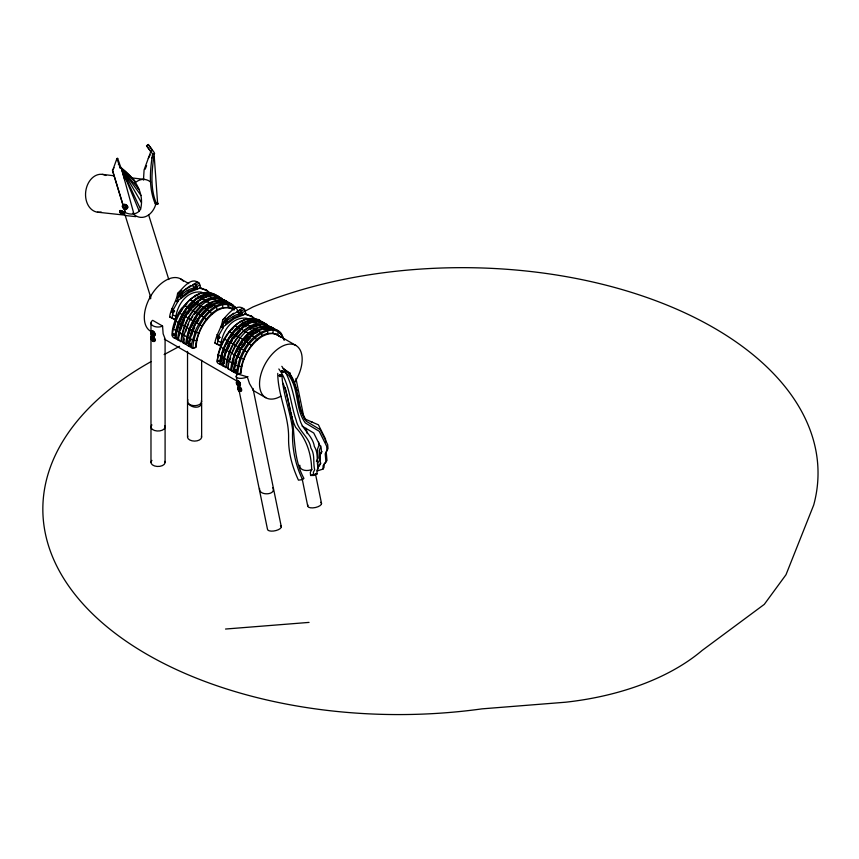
<?xml version="1.0" encoding="UTF-8"?>
<svg xmlns="http://www.w3.org/2000/svg" width="859" height="859" viewBox="0 0 859 859"><rect width="100%" height="100%" fill="white"/><g stroke="black" fill="none" stroke-linecap="round" stroke-linejoin="round"><path stroke-width="1.29" d="M225.305 301.649L232.864 304.72L232.478 308.843L228.054 307.479L228.161 303.614L225.305 301.649C204.098 303.248 190.333 325.937 189.173 345.608L188.497 345.994C188.604 327.247 209.489 291.609 231.393 304.494M279.132 336.384L277.436 334.806L273.022 333.442L273.13 329.577L270.274 327.612C249.067 329.212 235.302 351.9 234.142 371.571L233.465 371.958C233.573 353.199 254.457 317.572 276.362 330.457M218.283 360.597C221.182 360.415 217.005 361.532 218.594 361.156M302.057 426.021L313.76 433.033L321.18 448.011L321.513 451.941L319.752 455.538L320.493 463.86L317.647 467.35L317.519 470.839L322.984 469.089L323.113 465.599L325.958 462.11L325.217 453.799L326.989 450.202L326.656 446.261L319.226 431.282L305.31 422.918C294.916 408.691 299.394 389.61 288.667 375.243L283.899 371.399M173.153 335.107L173.797 333.872L174.506 335.107L173.915 335.601L173.207 334.581L173.529 335.139M190.365 344.556L191.095 345.425L191.407 344.255L190.494 343.729L190.537 344.953M235.173 370.809L235.624 369.563L236.322 370.798L235.742 371.292L234.958 370.422L235.355 370.83M218.369 361.113L218.369 361.263M143.464 180.046L144.097 169.878L150.797 151.581L152.515 150.304L148.242 144.495L146.535 145.762L150.797 151.581M173.604 334.87L173.851 334.258M174.109 334.269L173.647 334.956M174.313 334.516L174.173 334.999M190.902 344.234L191.342 344.781M219.432 360.877L218.83 360.844M219.346 360.93L219.024 360.479M235.656 370.186L235.957 370.809M201.414 292.103C186.038 290.245 176.288 306.352 175.494 319.773L172.015 318.238L173.368 309.541L177.91 301.477C175.923 291.953 187.831 289.032 193.522 284.522C199.428 279.766 199.471 283.137 200.705 288.474L206.879 290.417L209.424 292.404M248.627 318.957L246.694 318.249C231.329 316.391 221.568 332.497 220.774 345.919L217.295 344.384L218.658 335.686L223.19 327.623C221.15 318.195 233.154 315.103 238.802 310.657C244.708 305.911 244.751 309.283 245.985 314.609L252.159 316.563L255.553 319.204M146.535 145.762L152.601 153.944C149.971 170.286 148.618 187.842 155.082 203.497L156.188 203.787L155.157 203.916M173.303 335.246L173.067 334.763M174.978 338.167C165.594 337.974 181.936 298.298 186.961 307.232C193.726 298.835 207.534 288.033 217.853 296.677M186.961 307.232C180.122 316.133 175.322 326.849 174.957 338.178L175.623 337.791C176.804 319.237 188.883 297.858 208.383 294.465M208.512 296.817L207.717 296.366C190.344 302.765 179.37 321.373 178.339 339.359L177.663 339.745L175.751 338.639C176.482 318.979 195.369 285.993 218.648 296.473L211.765 293.832M177.663 339.745C178.897 320.042 192.341 296.742 213.676 294.938M221.525 299.233C198.912 293.51 182.623 321.674 181.678 341.281L181.002 341.678L178.457 340.207C178.511 320.386 201.371 283.234 223.909 300.178M179.66 334.86L179.928 332.379L179.134 331.918M181.002 341.678C182.011 322.071 198.869 291.888 221.998 298.406M229.482 302.733C206.428 292.328 187.112 324.272 186.457 344.04L185.791 344.438L183.235 342.966C183.053 322.909 207.459 284.565 229.643 303.818M183.235 342.966L183.912 342.569L184.309 338.854M185.791 344.438C186.79 324.831 203.647 294.648 226.776 301.165M212.506 304.408L210.595 303.302C196.625 312.289 187.38 328.31 186.586 344.888L188.518 345.984M187.391 343.267L187.659 340.787M234.282 309.927C214.074 298.653 195.927 330.071 195.562 347.369L192.191 348.002L189.291 346.456C190.086 329.877 199.342 313.857 213.3 304.87L216.253 306.803L217.402 310.335C205 318.313 196.786 332.54 196.077 347.272C186.156 352.265 195.122 335.364 194.896 332.122C200.351 317.884 220.441 292.5 236.483 308.113L234.099 306.727M189.291 346.456L190.226 343.589M192.974 347.981C192.545 329.545 216.038 291.394 236.826 309.09M265.528 324.208C243.376 308.37 220.602 344.072 220.591 363.754L219.915 364.141C214.567 363.271 218.605 357.795 218.057 354.542C221.976 338.983 232.424 321.942 249.121 318.496M219.915 364.141C219.754 345.404 242.249 307.93 263.767 323.521M269.823 327.021C247.94 307.962 223.039 345.114 223.297 365.311L222.631 365.709L220.72 364.603C221.515 348.013 230.76 331.993 244.729 323.016L246.64 324.111L252.857 321.47L258.645 320.901L263.616 322.436M221.783 360.49L222.052 358.02M222.631 365.709C223.426 349.119 232.671 333.099 246.64 324.111M266.483 325.185C243.881 319.473 227.592 347.637 226.647 367.244L225.971 367.631L223.426 366.159C224.22 349.581 233.476 333.56 247.435 324.573L249.99 326.044L256.197 323.403L261.995 322.834L266.966 324.369M224.36 363.293L224.628 360.823M225.971 367.631C226.776 351.052 236.021 335.031 249.99 326.044M274.45 328.686C251.397 318.292 232.08 350.236 231.425 370.004L230.76 370.401L228.204 368.919C228.022 348.872 252.417 310.529 274.601 329.781M230.76 370.401C231.758 350.794 248.616 320.611 271.745 327.129M233.487 371.947L231.554 370.852C232.349 354.273 241.594 338.253 255.563 329.265L257.475 330.371M234.26 372.419C235.055 355.83 244.31 339.81 258.269 330.833L261.222 332.766L262.36 336.298C249.969 344.276 241.755 358.504 241.046 373.225L237.138 373.976L234.26 372.419L234.936 372.033M277.436 334.806C279.905 330.704 276.437 329.212 272.668 328.997C251.333 330.801 237.889 354.101 236.655 373.805C236.977 373.933 237.342 374.03 237.696 373.987C238.437 366.181 240.692 357.859 244.804 350.783C250.871 337.673 276.351 318.002 284.146 340.239M162.566 326.033L161.556 326.484A7.055 4.07 0 0 1 153.042 325.84A7.055 4.07 0 0 1 151.925 320.922L152.698 320.343L162.566 326.033L163.135 333.786L165.089 338.822L165.089 462.41M116.921 158.518L112.55 170.855L125.307 212.57C130.407 215.158 137.58 214.718 140.575 209.22C144.956 192.126 133.628 176.342 119.938 167.312L116.921 158.518L117.662 158.367L120.69 167.161L134.09 180.379M190.311 344.459L190.236 344.964M235.119 370.326L235.055 370.841M120.024 212.656L120.593 211.121L123.621 212.678L123.492 213.472L123.052 214.213L121.473 213.827L120.024 212.656L120.593 211.121M123.052 214.213L123.621 212.678M190.709 285.446C186.403 288.613 179.95 292.167 180.487 298.406C184.857 293.477 190.945 289.096 197.667 288.603L195.712 284.2L192.964 284.501M233.745 313.213C229.954 315.811 225.219 319.398 225.767 324.552C230.137 319.623 236.225 315.242 242.947 314.748L240.992 310.335L238.244 310.647M187.767 399.585C185.673 407.574 202.703 410.785 201.393 401.701M259.558 488.46C258.441 496.201 277.017 495.224 272.679 487.59M299.802 465.224C299.297 470.936 308.145 471.516 311.935 469.347M279.315 375.802L280.356 374.696L281.043 375.2L280.066 376.586L279.315 375.802L280.066 376.586M279.39 376.081L279.497 374.996M280.925 376.285L281.043 375.2M235.162 370.508L236.171 370.573M152.247 332.916L153.439 332.981L153.31 334.409M236.719 382.072L236.386 383.458L237.395 385.165L239.414 385.1L239.747 383.726L238.727 382.019L236.719 382.072L238.458 382.566L239.135 383.662M237.621 389.073L237.954 387.688L239.962 387.634L240.982 389.342L240.649 390.727L238.63 390.781L237.621 389.073L238.619 387.312M238.748 385.487L239.081 384.102L237.685 382.695M239.983 391.103L240.316 389.728L239.296 388.021L237.954 387.688M197.667 282.246C190.709 277.124 182.462 288.742 177.577 293.52C176.46 301.788 170.801 308.327 169.61 316.853L172.015 318.238M242.829 308.252C235.677 303.571 227.517 314.985 222.685 319.967C221.525 328.127 216.135 334.591 214.89 342.988L217.295 344.384M218.637 360.608L219.174 360.286M218.712 360.973L219.367 360.844M235.677 369.95L236.171 370.326M174.463 326.441L175.547 322.801M179.22 324.09L177.212 330.812L176.417 330.361M180.594 330.135L184.374 320.117M185.705 331.778L186.704 328.417M189.055 333.711L190.387 329.222L189.592 328.761M191.761 335.268L192.76 331.907M223.512 352.297L224.521 348.937L223.716 348.475M230.008 359.985L230.674 357.741M234.024 359.674L233.025 363.035L232.22 362.573M236.064 363.475L236.73 361.231M155.898 203.454L155.522 205.151A19.07 14.292 -83.1 0 1 133.285 213.805L132.791 213.139M173.926 311.785L173.153 311.065M184.213 306.792L184.051 305.761L189.85 299.608L192.749 301.122M173.389 310.067L174.538 311.183L172.927 312.826L171.789 311.699L172.208 310.507L173.786 310.432M172.605 310.872L172.187 312.075L171.789 311.699M172.927 312.826L172.53 312.461L174.538 311.183M218.766 336.256L219.904 337.383L218.304 339.026L217.155 337.898L217.585 336.707L219.163 336.631L217.585 336.707M218.089 338.006L218.766 338.457L219.507 337.018L219.904 337.383M320.922 446.079L319.387 450.288L320.246 458.889L317.723 463.216L317.669 466.931L319.655 465.696M145.214 169.169L146.588 165.604M116.77 160.558L117.662 158.367M195.036 297.031L196.174 295.088L198.966 296.591M113.399 168.836L113.957 167.645M120.131 168.353L120.69 167.161L119.938 167.312M182.731 316.348L179.552 322.973L178.747 322.512M188.626 323.983L187.037 327.29L184.803 326.001M191.439 327.021L193.565 322.608M194.682 327.483L193.092 330.79L192.298 330.328M226.636 344.523L228.226 341.206M229.879 344.985L227.227 350.493L226.432 350.032M235.71 345.533L232.005 353.253L229.772 351.965M236.944 351.879L239.06 347.466M240.176 352.34L238.061 356.753L237.267 356.292M320.783 453.928L321.953 451.533M148.317 158.357L150.185 154.867M122.869 206.847L124.19 205.172L126.09 205.612L126.928 207.212L125.607 208.898L123.717 208.458L123.148 206.332M124.19 205.172L123.911 205.688L125.811 206.128L126.649 207.728L126.928 207.212M240.767 321.309L243.935 322.554M316.38 461.283L318.27 458.03L317.422 449.429L318.957 445.23L318.668 442.17M120.153 211.872L121.731 212.259L122.171 211.507M172.305 336.052C172.906 319.784 192.158 282.665 215.942 294.905M217.273 362.015C217.875 345.748 237.127 308.628 260.911 320.869M172.884 311.312L173.4 312.257M219.303 337.984L217.907 338.65L218.304 339.026M173.658 334.484L174.216 334.462M322.984 469.089L324.015 467.479L324.144 463.989L326.989 460.499L326.248 452.178L328.009 448.581L327.676 444.651L320.257 429.672L306.341 421.307C295.947 407.08 300.414 388 289.698 373.633L283.975 369.016M181.206 311.012L182.699 308.821M183.257 315.253L186.016 311.205M188.035 313.782L190.107 310.754M190.741 319.569L192.813 316.541M194.198 314.523L201.21 306.556L198.977 305.267M194.091 321.502L196.163 318.474M197.495 322.061L198.869 320.031M230.985 337.168L232.37 335.15M230.931 342.773L232.317 340.755M233.691 338.736L240.595 330.608M236.408 344.523L239.167 340.486M240.445 345.447L242.517 342.408M243.151 347.004L245.223 343.976M150.926 333.013L152.29 331.628L153.697 332.444L154.405 334.248L153.697 335.246L151.635 334.817L150.926 333.013L152.29 331.628M150.926 338.564L152.29 337.179L153.697 337.995L154.405 339.799L153.697 340.798L151.635 340.368L150.926 338.564L152.29 337.179M153.031 335.633L154.405 334.248M153.031 341.184L154.405 339.799M148.242 144.495L154.319 152.666C152.075 169.513 149.563 187.681 156.574 203.937L157.68 204.238L158.249 203.476L156.563 202.735M246.855 318.71L250.141 319.913M284.479 370.648L285.349 370.046L286.004 371.614L284.694 371.335L285.349 370.046M284.694 371.335L284.801 370.25M286.004 371.614L286.111 370.53M285.456 371.818L286.326 371.217M318.678 465.728L320.815 463.119M125.833 207.47L125.865 206.418M218.057 354.542L220.742 356.496M179.681 296.613C183.976 292.146 189.732 288.098 196.067 287.679L197.667 288.603M181.7 290.235L177.577 293.52M121.108 211.765L121.72 211.711M184.202 306.631L186.811 303.871M192.405 308.037L198.44 302.325M231.78 329.835L234.818 325.572L237.718 327.086M237.084 329.888L238.684 328.192L237.889 327.73M247.918 336.148L243.892 340.389L243.097 339.928M247.403 341.109L250.624 337.716M177.749 300.811L189.12 292.414L200.458 287.84M221.45 326.538L222.18 325.776M223.029 326.957L234.4 318.56L245.738 313.975M252.525 318.152L255.939 319.333M174.109 327.655L173.067 328.9L175.773 330.532M277.747 373.407C277.865 395.72 289.247 416.336 288.581 438.67C288.441 453.101 292.479 467.393 298.449 480.16L302.529 479.58L303.925 478.388C293.467 459.511 295.034 437.156 291.985 416.293M235.806 370.787L235.71 370.1M281.548 371.12L282.482 370.583L283.309 371.915L282.106 370.873L281.688 371.915L282.386 372.452L283.309 371.915M281.688 371.915L281.924 370.83M282.386 372.452L282.053 371.614M257.399 319.655L258.516 319.494L260.427 321.255M151.86 157.863L154.223 156.145L157.68 204.238M189.721 299.78L195.798 295.346M207.577 306.287L210.595 304.086L209.8 303.624M210.283 307.844L213.3 305.643L212.506 305.192M241.712 325.99L244.729 323.789L243.935 323.328M245.427 326.817L247.435 325.357L246.64 324.895M250.205 329.577L252.213 328.117L249.99 326.828M250.527 333.711L253.545 331.51M256.261 333.077L258.269 331.606L257.475 331.144M178.908 294.959L182.14 292.618M177.759 297.772L180.615 295.711M222.857 319.655L225.359 317.862M224.188 321.105L227.431 318.764M242.947 314.748L241.347 313.825C235.656 313.932 230.824 317.669 226.529 320.998L228.118 321.921M223.05 323.918L225.896 321.857M240.123 389.965C241.358 388.998 238.437 387.914 239.962 387.634M153.697 332.444L152.923 332.852M151.635 334.817L153.697 335.246M151.635 337.566L153.697 337.995M151.635 340.368L152.29 339.992M175.751 338.639L176.417 338.253M178.457 340.207L179.134 339.81L178.339 339.359M220.72 364.603L221.386 364.216M223.426 366.159L224.102 365.773L223.297 365.311M228.204 368.919L228.881 368.532L226.647 367.244M231.554 370.852L232.22 370.465L231.425 370.004M237.922 373.955L240.531 373.332C240.198 356.292 261.802 321.18 280.968 337.48C284.64 331.649 273.914 328.836 270.274 327.612M238.061 382.395L238.727 382.019M239.081 384.102L239.747 383.726M237.395 385.165L239.414 385.1M238.63 390.781L240.649 390.727M240.316 389.728L240.982 389.342M164.133 354.563L179.51 346.317M239.822 313.975L242.184 312.708M244.547 311.441L252.825 307.007A355.809 205.419 0 0 1 647.858 297.837A355.809 205.419 0 0 1 813.698 505.038L785.996 574.735L764.285 604.371L702.114 650.456A213.483 123.256 0 0 1 565.523 702.222L482.017 708.858A355.809 205.419 0 0 1 86.931 608.193A355.809 205.419 0 0 1 151.023 361.639M176.406 320.3L175.386 320.772L178.167 322.458M282.944 383.114C289.193 397.352 288.849 413.372 295.679 427.395C306.642 438.895 311.495 454.465 311.656 469.862L310.324 472.278L310.593 475.489L312.901 474.469M310.593 475.489L313.621 475.446L317.089 473.91L316.821 470.7L318.141 468.284C316.295 460.896 318.732 453.359 314.34 446.455C312.74 435.438 301.81 429.489 299.641 418.773C293.832 401.271 292.844 381.868 281.827 366.31M212.624 293.542L215.459 295.303M197.022 294.82L202.37 292.447L205.172 293.95M203.379 296.291L199.76 297.826L198.966 297.364M217.402 310.335L222.91 307.994L228.054 307.479M247.145 322.759L250.764 321.223L249.969 320.761L255.595 320.203M254.629 327.086L258.258 325.54L256.025 324.251M262.36 336.298L267.879 333.958L273.022 333.442M196.056 284.673L199.299 283.309M196.936 286.391L199.793 285.199M241.336 310.818L244.579 309.455M242.217 312.536L245.073 311.334M187.38 290.428L188.969 291.351M289.848 372.967L288.903 373.15L289.848 372.967L289.751 374.664M290.278 373.729L289.322 373.16M221.235 346.338L220.355 346.735L223.136 348.421M279.572 375.276L281.108 375.48M279.991 376.306L280.861 376.006M190.698 344.223L191.364 344.448M125.736 215.233L97.464 212.184M118.349 164.316L119.1 164.166M239.36 388.504L239.962 388.697M152.601 153.944L154.663 153.621M153.31 339.96L153.267 338.328M215.834 301.058L222.266 300.961M218.551 302.615L223.05 302.175M256.057 321.985L252.675 322.329L253.48 322.78M270.059 327.58L266.44 326.463L260.803 327.011L261.608 327.472M225.541 629.035L309.047 622.399M315.06 473.943L317.089 473.91M196.808 340.475L193.254 340.465L190.107 338.811M241.776 366.439L238.222 366.428L235.076 364.774M135.851 216.64L125.317 215.534M102.35 174.366L114.322 175.805M131.62 177.877L144.924 179.477M198.934 333.313L192.513 330.736M243.902 359.266L237.481 356.7M238.093 374.105L247.285 376.854L249.54 383.672L253.255 390.007M211.207 293.316L207.556 292.189L210.97 293.37M253.749 318.528L256.175 319.28M206.879 290.417L199.438 287.443L201.156 288.431M244.729 313.589L252.159 316.563M235.731 370.723L235.796 370.626M310.722 421.533L318.399 424.818L325.486 438.906L325.776 441.956M169.61 316.853L171.8 317.809M214.89 342.988L218.186 344.427M304.762 418.881L312.687 422.392M172.842 314.942L176.492 316.638M218.132 341.087L221.783 342.784M289.225 373.45L289.59 374.105M214.471 295.399L217.026 296.87M219.249 298.159L221.805 299.63M222.599 300.092L224.51 301.198M256.734 319.795L258.645 320.901M259.439 321.363L261.995 322.834M264.218 324.122L266.773 325.593M267.568 326.055L269.479 327.15M279.862 333.152L281.451 334.065L284.168 339.681M266.44 326.463L267.235 326.914M269.941 328.482L263.52 328.578L264.314 329.04M180.701 278.96L188.765 283.61M192.223 285.607L196.829 288.27M229.095 306.899L233.702 309.562M237.159 311.559L241.776 314.211M275.191 333.507L295.925 345.479M205.977 294.412L207.889 295.507M208.683 295.968L211.228 297.439M213.462 298.728L216.017 300.199M216.812 300.661L218.723 301.767M219.517 302.228L222.417 304.183L222.91 307.994M250.946 320.364L252.857 321.47M253.652 321.932L256.197 323.403M258.43 324.691L260.986 326.162M261.78 326.624L263.692 327.73M264.486 328.192L267.385 330.146L267.879 333.958M193.511 287.851L195.1 288.774M238.791 313.997L240.38 314.92M205 294.798L205.795 295.26M211.056 298.298L213.29 299.587M199.76 297.053L201.672 298.159M202.466 298.61L205.022 300.081M207.244 301.369L209.8 302.851M252.213 327.333L254.769 328.804M232.66 316.574L234.249 317.486M201.672 298.932L202.466 299.394M205.022 300.865L207.244 302.153M254.769 329.588L255.563 330.049M193.543 301.584L195.455 302.69M196.249 303.152L198.805 304.623M201.038 305.911L203.583 307.382M204.378 307.833L206.289 308.939M207.094 309.401L210.09 311.302L211.883 314.362M238.512 327.547L240.423 328.653M241.218 329.104L243.773 330.575M246.007 331.864L248.552 333.346M249.346 333.797L251.257 334.903M252.052 335.364L255.059 337.265L256.852 340.325M181.249 294.852L182.838 295.775M192.921 301.777L193.715 302.228L188.089 308.177L187.294 307.715M195.627 303.334L196.432 303.796M203.755 308.027L204.549 308.488M206.471 309.594L207.266 310.056L201.64 315.994L200.834 315.532M243.945 331.23L246.179 332.519M248.723 333.99L249.518 334.452M251.429 335.558L252.235 336.019M176.192 300.489L177.91 301.477M221.482 326.635L223.19 327.623M187.756 307.694L189.667 308.8M190.462 309.261L193.017 310.733M195.24 312.021L197.795 313.492M198.59 313.954L200.501 315.06M201.296 315.511L206.74 319.795M231.93 333.195L229.02 331.724M232.725 333.657L234.636 334.763M235.43 335.225L237.975 336.696M240.209 337.984L242.764 339.455M243.559 339.917L245.47 341.012M246.265 341.474L251.708 345.758M175.751 300.961L177.459 301.949M190 309.283L190.795 309.734M193.35 311.205L195.584 312.493M198.128 313.975L198.923 314.426M221.031 327.096L222.739 328.084M232.263 333.679L233.057 334.14M234.969 335.235L235.763 335.697M238.319 337.168L240.552 338.457M245.803 341.495L246.597 341.957M171.628 308.531L173.368 309.541M179.144 312.869L181.99 314.512M182.462 314.791L184.696 316.08M185.168 316.348L188.035 318.013M188.518 318.281L192.824 320.772M193.296 321.041L195.53 322.329M196.002 322.608L202.327 326.259M216.908 334.677L218.658 335.686M224.113 338.833L226.948 340.475M227.431 340.755L229.664 342.043M230.137 342.312L233.004 343.976M233.487 344.244L237.793 346.735M238.265 347.004L240.499 348.292M240.971 348.571L247.285 352.211M172.906 318.281L175.494 319.773M219.045 344.921L220.774 345.919M181.464 324.079L182.258 324.53M234.55 354.724L235.355 355.186M178.962 322.92L180.873 324.026M181.678 324.487L184.223 325.958M186.457 327.247L189.001 328.718M189.796 329.169L191.718 330.275M223.931 348.883L225.842 349.989M226.647 350.44L229.192 351.911M231.425 353.199L233.97 354.681M234.765 355.132L236.676 356.238M182.473 333.85L184.706 335.139M187.251 336.61L188.057 337.072M189.968 338.178L190.762 338.639M221.386 356.313L222.18 356.775M224.092 357.881L224.897 358.343M227.442 359.814L229.675 361.102M234.936 364.141L235.731 364.603M176.567 330.994L178.479 332.089M179.273 332.551L181.829 334.022M184.051 335.311L186.607 336.782M187.402 337.243L189.313 338.349M221.536 356.947L223.447 358.053M224.242 358.514L226.797 359.985M229.02 361.274L231.576 362.745M232.37 363.207L234.282 364.313M175.623 337.791L176.439 338.242M181.678 341.281L183.933 342.558M189.173 345.608L189.979 346.059M220.591 363.754L221.407 364.205M234.142 371.571L234.947 372.022M164.38 339.165L236.977 381.074M253.104 390.394L265.775 397.706M151.635 332.014L153.031 332.82L153.74 334.634M285.027 370.444L285.789 370.927M285.005 370.938L285.768 371.421M210.111 292.962L210.605 293.316M283.159 368.608L289.354 372.752L297.01 390.469M252.192 317.003L253.706 318.217M207.663 291.469L205.14 289.419M121.731 212.259L123.181 213.429M250.42 315.564L251.429 316.402M133.929 213.998L121.377 168.278L125.65 172.058M272.539 327.59L274.45 329.351M264.411 322.898L267.278 325.55M230.287 303.184L232.188 304.956M224.231 299.694L227.087 302.347M219.442 296.935L221.354 298.707M216.736 295.367L219.603 298.019M124.748 179.735L121.377 168.278L135.067 181.142M239.5 309.648L241.347 313.825M139.233 211.131L121.377 168.278L139.233 189.635M140.575 209.22L121.377 168.278L141.016 195.53M121.377 168.278L141.467 202.584M305.536 419.203L299.909 409.045L299.415 406.006M137.215 186.757L138.256 188.873M237.449 310.228L238.888 313.406M237.299 310.131L238.705 313.245M278.853 368.962C289.88 384.059 290.267 403.279 296.172 420.309C298.341 431.025 309.272 436.973 310.883 447.99C315.264 454.894 312.837 462.421 314.684 469.809L313.363 472.235L313.621 475.446M153.031 338.371L153.74 340.185M302.529 479.58C295.206 464.451 291.695 447.142 292.651 430.069C290.449 411.482 282.804 393.927 281.945 375.136M194.939 284.232L196.067 287.679M148.543 214.567L168.804 279.551M125.274 215.673L150.561 296.784M112.422 169.921L125.307 212.57M290.986 412.47L291.652 415.026M290.675 411.225L285.188 387.57M295.947 378.465L304.011 417.85M306.158 428.362L307.232 433.612M315.521 474.136L321.556 503.632M302.207 479.064L307.694 505.876M252.997 388.483L281.322 526.857M236.193 376.371L237.267 381.589M237.793 384.198L238.33 386.808M238.866 389.417L267.45 529.112A7.055 2.878 -11.6 0 0 276.061 530.54A7.055 2.878 -11.6 0 0 280.453 525.536M299.007 403.698L297.59 395.086M150.701 298.685L150.69 296.699L149.992 296.742L150.003 298.717M201.64 360.243L201.64 401.582M201.64 403.075L201.64 437.027M187.53 351.385L187.53 437.027M150.98 322.963L150.98 462.41M101.212 212.033A19.07 14.292 -83.1 0 1 85.75 191.342A19.07 14.292 -83.1 0 1 105.925 175.504M134.981 182.903A19.07 14.292 -83.1 0 1 150.679 182.065M320.686 502.3A7.055 2.878 -11.6 0 1 315.414 507.529A7.055 2.878 -11.6 0 1 307.962 505.071M280.85 396.214A30.151 17.405 -60 0 1 260.524 375.931A30.151 17.405 -60 0 1 293.08 344.373A30.151 17.405 -60 0 1 293.832 383.629M150.55 331.177A30.151 17.405 -60 0 1 152.107 293.842A30.151 17.405 -60 0 1 183.354 281.161M164.842 461.347A7.055 4.07 0 0 1 157.111 466.448A7.055 4.07 0 0 1 151.925 460.37M164.842 425.903A7.055 4.07 0 0 1 157.111 430.993A7.055 4.07 0 0 1 151.925 424.915M201.393 435.975A7.055 4.07 0 0 1 194.585 441.096A7.055 4.07 0 0 1 187.767 435.975M201.393 400.519A7.055 4.07 0 0 1 197.28 405.341A7.055 4.07 0 0 1 188.475 403.612M247.95 376.532A7.055 2.878 -11.6 0 1 238.136 378.121A7.055 2.878 -11.6 0 1 238.308 373.955M152.011 334.838A2.77 1.6 60 0 0 154.953 334.763A2.77 1.6 60 0 0 152.322 330.919A2.77 1.6 60 0 0 151.613 334.237A2.77 1.6 60 0 1 152.43 330.865A2.77 1.6 60 0 1 155.049 334.709A2.77 1.6 60 0 1 152.118 334.774M236.612 382.878A2.77 1.6 60 0 1 238.791 381.278A2.77 1.6 60 0 1 240.123 385.541A2.77 1.6 60 0 1 236.816 383.543M150.057 298.374A2.77 1.868 87 0 1 150.905 295.303M150.153 298.374A2.77 1.868 87 0 1 150.626 295.721M121.302 212.914A2.77 1.052 30.4 0 1 120.206 210.519A2.77 1.052 30.4 0 1 124.211 212.581A2.77 1.052 30.4 0 1 122.569 213.569M281.859 371.432L282.6 371.99L281.892 371.346M279.776 375.673L280.732 375.78L279.776 375.673M284.844 370.841L285.639 371.421L284.844 370.841M237.771 387.871A2.77 1.6 60 0 0 240.745 391.479A2.77 1.6 60 0 0 240.681 387.516A2.77 1.6 60 0 0 237.771 387.871M236.44 382.309A2.77 1.6 60 0 0 239.414 385.916A2.77 1.6 60 0 0 239.339 381.954A2.77 1.6 60 0 0 236.44 382.309M151.034 337.855A2.77 1.6 60 0 0 153.976 341.517A2.77 1.6 60 0 0 153.976 337.598A2.77 1.6 60 0 0 151.034 337.855M151.141 337.802A2.77 1.6 60 0 0 154.083 341.463A2.77 1.6 60 0 0 154.083 337.533A2.77 1.6 60 0 0 151.141 337.802M122.665 207.363A2.77 2.158 28.3 0 0 127.25 208.426A2.77 2.158 28.3 0 0 125.199 204.539A2.77 2.158 28.3 0 0 122.665 207.363M122.708 207.277A2.77 2.158 28.3 0 0 127.293 208.34A2.77 2.158 28.3 0 0 125.242 204.463A2.77 2.158 28.3 0 0 122.708 207.277M120.185 212.173A2.77 1.052 30.4 0 0 124.351 213.794A2.77 1.052 30.4 0 0 121.581 210.906A2.77 1.052 30.4 0 0 120.185 212.173"/></g></svg>
